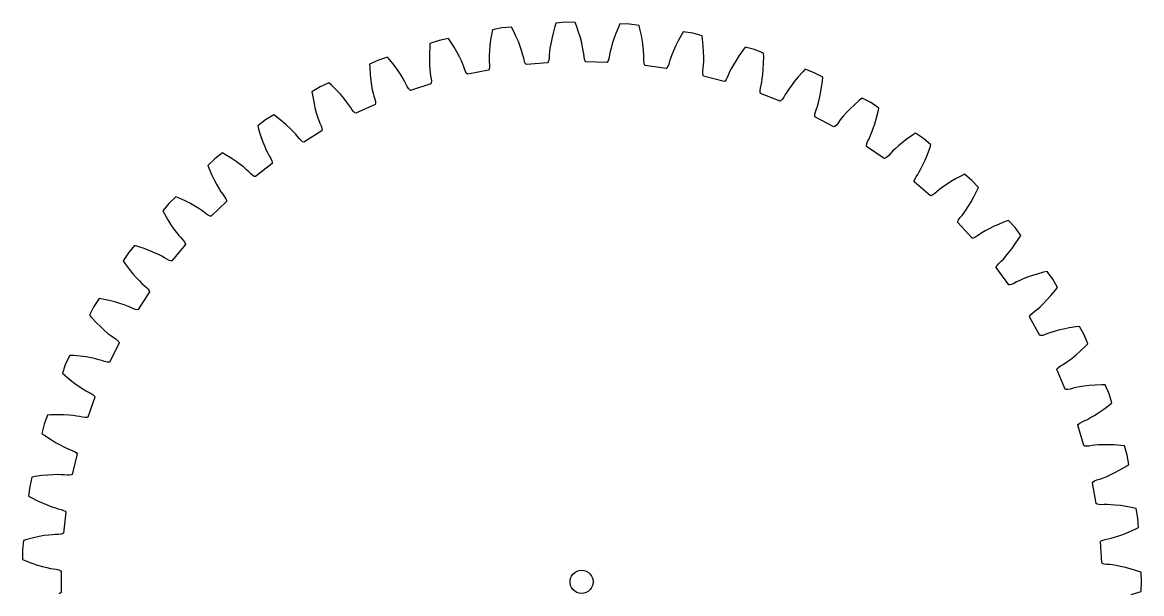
# Model space of a CAD drawing. Header units: metres. Extents: x -72 to 73, y -73 to 73.
# Drawn here: x -72.5 to 72.6, y -1.5 to 72.5 of the extents above; entities that cross this region are included whole.
import ezdxf

# ---------------------------------------------------------------- set-up
doc = ezdxf.new("R2010")
doc.units = ezdxf.units.M

msp = doc.modelspace()

# ---------------------------------------------------------------- linework, layer by layer
for p, q in [((-2.07, 72.55), (-3.32, 72.44)), ((-0.82, 72.51), (-2.07, 72.55)), ((-11.64, 71.14), (-11.78, 70.28)), ((-11.55, 71.59), (-11.64, 71.14)), ((-10.33, 71.84), (-11.55, 71.59)), ((-9.08, 71.94), (-10.33, 71.84)), ((-8.87, 71.54), (-9.08, 71.94)), ((-8.5, 70.75), (-8.87, 71.54)), ((-3.69, 71.16), (-3.87, 70.42)), ((-3.46, 72), (-3.69, 71.16)), ((-3.32, 72.44), (-3.46, 72)), ((-0.66, 72.08), (-0.82, 72.51)), ((-0.38, 71.26), (-0.66, 72.08)), ((-0.15, 70.52), (-0.38, 71.26)), ((4.44, 71.12), (4.18, 70.4)), ((4.77, 71.93), (4.44, 71.12)), ((4.96, 72.34), (4.77, 71.93)), ((6.21, 72.31), (4.96, 72.34)), ((7.45, 72.13), (6.21, 72.31)), ((7.56, 71.69), (7.45, 72.13)), ((7.75, 70.84), (7.56, 71.69)), ((13.18, 71.31), (12.94, 70.91)), ((14.41, 71.13), (13.18, 71.31)), ((15.62, 70.81), (14.41, 71.13)), ((-19.64, 69.8), (-19.68, 69.35)), ((-18.45, 70.19), (-19.64, 69.8)), ((-17.23, 70.44), (-18.45, 70.19)), ((-16.97, 70.06), (-17.23, 70.44)), ((-16.51, 69.32), (-16.97, 70.06)), ((-11.78, 70.28), (-11.87, 69.52)), ((-8.19, 70.05), (-8.5, 70.75)), ((-7.95, 69.42), (-8.19, 70.05)), ((-4, 69.76), (-4.1, 69.19)), ((-3.87, 70.42), (-4, 69.76)), ((0.02, 69.87), (-0.15, 70.52)), ((0.14, 69.31), (0.02, 69.87)), ((3.97, 69.76), (3.82, 69.21)), ((4.18, 70.4), (3.97, 69.76)), ((7.89, 70.08), (7.75, 70.84)), ((7.98, 69.42), (7.89, 70.08)), ((12.52, 70.15), (12.18, 69.46)), ((12.94, 70.91), (12.52, 70.15)), ((15.68, 70.36), (15.62, 70.81)), ((15.77, 69.49), (15.68, 70.36)), ((-19.68, 69.35), (-19.72, 68.48)), ((-19.72, 68.48), (-19.72, 67.71)), ((-16.12, 68.65), (-16.51, 69.32)), ((-15.81, 68.06), (-16.12, 68.65)), ((-11.93, 68.85), (-11.96, 68.27)), ((-11.96, 68.27), (-11.96, 67.8)), ((-11.87, 69.52), (-11.93, 68.85)), ((-7.76, 68.88), (-7.95, 69.42)), ((-7.63, 68.42), (-7.76, 68.88)), ((-7.53, 68.06), (-7.63, 68.42)), ((-4.18, 68.35), (-4.2, 67.95)), ((-4.15, 68.72), (-4.18, 68.35)), ((-4.1, 69.19), (-4.15, 68.72)), ((0.22, 68.85), (0.14, 69.31)), ((0.28, 68.47), (0.22, 68.85)), ((0.32, 68.08), (0.28, 68.47)), ((3.63, 68.38), (3.57, 67.99)), ((3.71, 68.75), (3.63, 68.38)), ((3.82, 69.21), (3.71, 68.75)), ((8.04, 68.85), (7.98, 69.42)), ((8.07, 68.37), (8.04, 68.85)), ((8.08, 68), (8.07, 68.37)), ((11.68, 68.32), (11.52, 67.88)), ((11.9, 68.85), (11.68, 68.32)), ((12.18, 69.46), (11.9, 68.85)), ((15.82, 68.72), (15.77, 69.49)), ((15.84, 68.05), (15.82, 68.72)), ((20.44, 68.27), (20.02, 67.62)), ((20.94, 68.98), (20.44, 68.27)), ((21.22, 69.34), (20.94, 68.98)), ((22.43, 69.02), (21.22, 69.34)), ((23.59, 68.57), (22.43, 69.02)), ((23.6, 68.11), (23.59, 68.57)), ((-26.33, 67.63), (-27.47, 67.11)), ((-27.47, 67.11), (-27.45, 66.65)), ((-25.14, 68.02), (-26.33, 67.63)), ((-24.84, 67.67), (-25.14, 68.02)), ((-24.3, 66.99), (-24.84, 67.67)), ((-23.84, 66.37), (-24.3, 66.99)), ((-19.72, 67.71), (-19.7, 67.04)), ((-19.7, 67.04), (-19.66, 66.47)), ((-15.56, 67.54), (-15.81, 68.06)), ((-15.38, 67.11), (-15.56, 67.54)), ((-15.24, 66.76), (-15.38, 67.11)), ((-15.11, 66.38), (-15.24, 66.76)), ((-11.96, 67.8), (-11.95, 67.42)), ((-11.95, 67.42), (-11.92, 67.03)), ((-11.92, 67.03), (-11.93, 66.71)), ((-7.45, 67.67), (-7.53, 68.06)), ((-7.35, 67.36), (-7.45, 67.67)), ((-7.25, 67.16), (-7.35, 67.36)), ((-7.14, 67.07), (-7.25, 67.16)), ((-4.4, 67.3), (-7.14, 67.07)), ((-4.31, 67.41), (-4.4, 67.3)), ((-4.24, 67.63), (-4.31, 67.41)), ((-4.2, 67.95), (-4.24, 67.63)), ((0.38, 67.76), (0.32, 68.08)), ((0.46, 67.55), (0.38, 67.76)), ((0.55, 67.44), (0.46, 67.55)), ((3.3, 67.36), (0.55, 67.44)), ((3.4, 67.47), (3.3, 67.36)), ((3.49, 67.67), (3.4, 67.47)), ((3.57, 67.99), (3.49, 67.67)), ((8.07, 67.6), (8.08, 68)), ((8.1, 67.28), (8.07, 67.6)), ((8.15, 67.06), (8.1, 67.28)), ((8.23, 66.94), (8.15, 67.06)), ((10.96, 66.55), (8.23, 66.94)), ((11.18, 66.84), (11.07, 66.64)), ((11.3, 67.14), (11.18, 66.84)), ((11.4, 67.52), (11.3, 67.14)), ((11.52, 67.88), (11.4, 67.52)), ((15.78, 66.63), (15.81, 67.01)), ((15.81, 67.01), (15.83, 67.48)), ((15.83, 67.48), (15.84, 68.05)), ((19.67, 67.05), (19.39, 66.54)), ((20.02, 67.62), (19.67, 67.05)), ((23.55, 66.47), (23.59, 67.24)), ((23.59, 67.24), (23.6, 68.11)), ((-27.45, 66.65), (-27.39, 65.79)), ((-27.39, 65.79), (-27.31, 65.02)), ((-23.47, 65.81), (-23.84, 66.37)), ((-23.16, 65.33), (-23.47, 65.81)), ((-22.93, 64.92), (-23.16, 65.33)), ((-19.66, 66.47), (-19.61, 65.99)), ((-19.61, 65.99), (-19.56, 65.62)), ((-19.56, 65.62), (-19.48, 65.23)), ((-14.98, 66.09), (-15.11, 66.38)), ((-14.86, 65.9), (-14.98, 66.09)), ((-14.74, 65.82), (-14.86, 65.9)), ((-12.04, 66.36), (-14.74, 65.82)), ((-11.97, 66.48), (-12.04, 66.36)), ((-11.93, 66.71), (-11.97, 66.48)), ((11.07, 66.64), (10.96, 66.55)), ((15.71, 65.92), (15.73, 66.24)), ((15.75, 65.69), (15.71, 65.92)), ((15.73, 66.24), (15.78, 66.63)), ((15.81, 65.57), (15.75, 65.69)), ((18.47, 64.87), (15.81, 65.57)), ((18.88, 65.41), (18.73, 65.12)), ((19.03, 65.78), (18.88, 65.41)), ((19.18, 66.12), (19.03, 65.78)), ((19.39, 66.54), (19.18, 66.12)), ((23.42, 65.24), (23.5, 65.8)), ((23.5, 65.8), (23.55, 66.47)), ((28.09, 65.49), (27.59, 64.9)), ((28.67, 66.14), (28.09, 65.49)), ((28.98, 66.47), (28.67, 66.14)), ((30.15, 66.02), (28.98, 66.47)), ((31.25, 65.43), (30.15, 66.02)), ((31.21, 64.98), (31.25, 65.43)), ((-33.87, 64.19), (-34.94, 63.54)), ((-32.73, 64.71), (-33.87, 64.19)), ((-32.39, 64.39), (-32.73, 64.71)), ((-31.78, 63.78), (-32.39, 64.39)), ((-27.31, 65.02), (-27.21, 64.36)), ((-27.21, 64.36), (-27.11, 63.79)), ((-22.75, 64.58), (-22.93, 64.92)), ((-22.58, 64.23), (-22.75, 64.58)), ((-22.42, 63.95), (-22.58, 64.23)), ((-22.27, 63.78), (-22.42, 63.95)), ((-19.53, 64.56), (-22.15, 63.71)), ((-19.47, 64.69), (-19.53, 64.56)), ((-19.48, 65.23), (-19.45, 64.91)), ((-19.45, 64.91), (-19.47, 64.69)), ((18.59, 64.94), (18.47, 64.87)), ((18.73, 65.12), (18.59, 64.94)), ((23.13, 63.7), (23.18, 64.01)), ((23.18, 64.01), (23.27, 64.4)), ((23.27, 64.4), (23.35, 64.77)), ((23.35, 64.77), (23.42, 65.24)), ((26.85, 63.9), (26.59, 63.5)), ((27.19, 64.37), (26.85, 63.9)), ((27.59, 64.9), (27.19, 64.37)), ((30.98, 63.35), (31.1, 64.11)), ((31.1, 64.11), (31.21, 64.98)), ((-34.94, 63.54), (-34.87, 63.09)), ((-34.87, 63.09), (-34.71, 62.23)), ((-31.25, 63.22), (-31.78, 63.78)), ((-30.82, 62.71), (-31.25, 63.22)), ((-30.46, 62.26), (-30.82, 62.71)), ((-27.11, 63.79), (-27.01, 63.33)), ((-27.01, 63.33), (-26.91, 62.97)), ((-26.91, 62.97), (-26.79, 62.59)), ((-26.79, 62.59), (-26.72, 62.27)), ((-22.15, 63.71), (-22.27, 63.78)), ((23.13, 63.47), (23.13, 63.7)), ((23.18, 63.34), (23.13, 63.47)), ((25.75, 62.34), (23.18, 63.34)), ((25.87, 62.4), (25.75, 62.34)), ((26.03, 62.57), (25.87, 62.4)), ((26.21, 62.83), (26.03, 62.57)), ((26.4, 63.18), (26.21, 62.83)), ((26.59, 63.5), (26.4, 63.18)), ((30.71, 62.14), (30.84, 62.7)), ((30.84, 62.7), (30.98, 63.35)), ((36.02, 62.44), (35.37, 61.86)), ((36.37, 62.73), (36.02, 62.44)), ((37.48, 62.15), (36.37, 62.73)), ((-34.71, 62.23), (-34.54, 61.48)), ((-34.54, 61.48), (-34.37, 60.83)), ((-30.18, 61.88), (-30.46, 62.26)), ((-29.96, 61.57), (-30.18, 61.88)), ((-29.75, 61.23), (-29.96, 61.57)), ((-29.56, 60.98), (-29.75, 61.23)), ((-29.39, 60.82), (-29.56, 60.98)), ((-26.76, 61.91), (-29.26, 60.77)), ((-26.72, 62.05), (-26.76, 61.91)), ((-26.72, 62.27), (-26.72, 62.05)), ((30.24, 60.64), (30.32, 60.96)), ((30.32, 60.96), (30.46, 61.33)), ((30.46, 61.33), (30.58, 61.68)), ((30.58, 61.68), (30.71, 62.14)), ((34.81, 61.33), (34.35, 60.85)), ((35.37, 61.86), (34.81, 61.33)), ((38.51, 61.44), (37.48, 62.15)), ((38.21, 60.15), (38.42, 60.99)), ((38.42, 60.99), (38.51, 61.44)), ((-40.96, 59.91), (-41.95, 59.15)), ((-39.89, 60.55), (-40.96, 59.91)), ((-39.52, 60.28), (-39.89, 60.55)), ((-38.84, 59.74), (-39.52, 60.28)), ((-38.26, 59.24), (-38.84, 59.74)), ((-34.37, 60.83), (-34.2, 60.29)), ((-34.2, 60.29), (-34.05, 59.84)), ((-34.05, 59.84), (-33.91, 59.49)), ((-33.91, 59.49), (-33.75, 59.12)), ((-29.26, 60.77), (-29.39, 60.82)), ((30.22, 60.42), (30.24, 60.64)), ((30.25, 60.28), (30.22, 60.42)), ((32.68, 59), (30.25, 60.28)), ((33.43, 59.76), (33.2, 59.44)), ((33.66, 60.06), (33.43, 59.76)), ((33.96, 60.42), (33.66, 60.06)), ((34.35, 60.85), (33.96, 60.42)), ((38, 59.41), (38.21, 60.15)), ((-41.95, 59.15), (-41.84, 58.7)), ((-41.84, 58.7), (-41.58, 57.87)), ((-37.76, 58.79), (-38.26, 59.24)), ((-37.36, 58.38), (-37.76, 58.79)), ((-37.03, 58.04), (-37.36, 58.38)), ((-36.79, 57.75), (-37.03, 58.04)), ((-33.64, 58.46), (-36, 57.03)), ((-33.75, 59.12), (-33.65, 58.82)), ((-33.65, 58.82), (-33.61, 58.6)), ((-33.61, 58.6), (-33.64, 58.46)), ((32.82, 59.04), (32.68, 59)), ((32.99, 59.19), (32.82, 59.04)), ((33.2, 59.44), (32.99, 59.19)), ((37.41, 57.8), (37.59, 58.24)), ((37.59, 58.24), (37.79, 58.77)), ((37.79, 58.77), (38, 59.41)), ((43.29, 58.18), (42.9, 57.93)), ((44.32, 57.47), (43.29, 58.18)), ((-41.58, 57.87), (-41.33, 57.14)), ((-41.33, 57.14), (-41.08, 56.52)), ((-36.54, 57.44), (-36.79, 57.75)), ((-36.32, 57.21), (-36.54, 57.44)), ((-36.14, 57.07), (-36.32, 57.21)), ((-36, 57.03), (-36.14, 57.07)), ((36.91, 56.58), (36.95, 56.8)), ((36.93, 56.44), (36.91, 56.58)), ((36.95, 56.8), (37.07, 57.1)), ((37.07, 57.1), (37.25, 57.46)), ((37.25, 57.46), (37.41, 57.8)), ((41.58, 56.96), (41.06, 56.54)), ((42.19, 57.43), (41.58, 56.96)), ((42.9, 57.93), (42.19, 57.43)), ((45.26, 56.65), (44.32, 57.47)), ((45.12, 56.22), (45.26, 56.65)), ((-46.54, 55.61), (-47.53, 54.85)), ((-46.14, 55.38), (-46.54, 55.61)), ((-45.4, 54.93), (-46.14, 55.38)), ((-41.08, 56.52), (-40.85, 55.99)), ((-40.85, 55.99), (-40.65, 55.57)), ((-40.65, 55.57), (-40.47, 55.23)), ((-40.47, 55.23), (-40.27, 54.89)), ((39.2, 54.89), (36.93, 56.44)), ((39.76, 55.26), (39.53, 55.04)), ((40.03, 55.56), (39.76, 55.26)), ((40.29, 55.83), (40.03, 55.56)), ((40.63, 56.16), (40.29, 55.83)), ((41.06, 56.54), (40.63, 56.16)), ((44.52, 54.69), (44.82, 55.4)), ((44.82, 55.4), (45.12, 56.22)), ((-47.53, 54.85), (-48.42, 53.98)), ((-48.42, 53.98), (-48.25, 53.55)), ((-44.76, 54.5), (-45.4, 54.93)), ((-44.22, 54.1), (-44.76, 54.5)), ((-43.77, 53.75), (-44.22, 54.1)), ((-43.41, 53.44), (-43.77, 53.75)), ((-40.09, 54.24), (-42.27, 52.56)), ((-40.27, 54.89), (-40.13, 54.6)), ((-40.13, 54.6), (-40.08, 54.38)), ((-40.08, 54.38), (-40.09, 54.24)), ((39.34, 54.92), (39.2, 54.89)), ((39.53, 55.04), (39.34, 54.92)), ((43.98, 53.57), (44.24, 54.08)), ((44.24, 54.08), (44.52, 54.69)), ((-48.25, 53.55), (-47.91, 52.75)), ((-47.91, 52.75), (-47.57, 52.06)), ((-43.13, 53.18), (-43.41, 53.44)), ((-42.85, 52.9), (-43.13, 53.18)), ((-42.6, 52.7), (-42.85, 52.9)), ((-42.41, 52.58), (-42.6, 52.7)), ((-42.27, 52.56), (-42.41, 52.58)), ((43.11, 52), (43.19, 52.22)), ((43.19, 52.22), (43.34, 52.5)), ((43.34, 52.5), (43.56, 52.83)), ((43.56, 52.83), (43.75, 53.16)), ((43.75, 53.16), (43.98, 53.57)), ((48.46, 52.25), (47.8, 51.85)), ((49.22, 52.66), (48.46, 52.25)), ((49.64, 52.86), (49.22, 52.66)), ((50.58, 52.05), (49.64, 52.86)), ((-47.57, 52.06), (-47.26, 51.47)), ((-47.26, 51.47), (-46.97, 50.97)), ((-46.97, 50.97), (-46.72, 50.57)), ((43.12, 51.86), (43.11, 52)), ((45.2, 50.06), (43.12, 51.86)), ((46.39, 50.87), (46.1, 50.63)), ((46.77, 51.16), (46.39, 50.87)), ((47.23, 51.49), (46.77, 51.16)), ((47.8, 51.85), (47.23, 51.49)), ((51.42, 51.13), (50.58, 52.05)), ((51.23, 50.71), (51.42, 51.13)), ((-52.57, 49.94), (-53.47, 49.07)), ((-52.15, 49.76), (-52.57, 49.94)), ((-51.36, 49.39), (-52.15, 49.76)), ((-50.68, 49.04), (-51.36, 49.39)), ((-46.01, 49.32), (-47.98, 47.4)), ((-46.72, 50.57), (-46.5, 50.26)), ((-46.5, 50.26), (-46.27, 49.94)), ((-46.27, 49.94), (-46.1, 49.67)), ((-46.1, 49.67), (-46.01, 49.46)), ((-46.01, 49.46), (-46.01, 49.32)), ((45.34, 50.08), (45.2, 50.06)), ((45.54, 50.18), (45.34, 50.08)), ((45.8, 50.37), (45.54, 50.18)), ((46.1, 50.63), (45.8, 50.37)), ((50.47, 49.26), (50.84, 49.93)), ((50.84, 49.93), (51.23, 50.71)), ((-53.47, 49.07), (-54.26, 48.11)), ((-54.26, 48.11), (-54.04, 47.7)), ((-50.1, 48.71), (-50.68, 49.04)), ((-49.61, 48.41), (-50.1, 48.71)), ((-49.22, 48.14), (-49.61, 48.41)), ((-48.91, 47.92), (-49.22, 48.14)), ((-48.6, 47.67), (-48.91, 47.92)), ((49.53, 47.82), (49.8, 48.21)), ((49.8, 48.21), (50.12, 48.69)), ((50.12, 48.69), (50.47, 49.26)), ((-54.04, 47.7), (-53.61, 46.95)), ((-53.61, 46.95), (-53.2, 46.3)), ((-48.33, 47.5), (-48.6, 47.67)), ((-48.12, 47.41), (-48.33, 47.5)), ((-47.98, 47.4), (-48.12, 47.41)), ((48.75, 46.61), (48.76, 46.75)), ((50.61, 44.58), (48.75, 46.61)), ((48.76, 46.75), (48.86, 46.96)), ((48.86, 46.96), (49.04, 47.22)), ((49.04, 47.22), (49.3, 47.52)), ((49.3, 47.52), (49.53, 47.82)), ((54.91, 46.71), (54.1, 46.38)), ((55.34, 46.86), (54.91, 46.71)), ((56.18, 45.94), (55.34, 46.86)), ((-53.2, 46.3), (-52.82, 45.75)), ((-52.82, 45.75), (-52.47, 45.29)), ((-52.47, 45.29), (-52.18, 44.92)), ((51.57, 45.05), (51.24, 44.82)), ((51.88, 45.25), (51.57, 45.05)), ((52.29, 45.5), (51.88, 45.25)), ((52.8, 45.77), (52.29, 45.5)), ((53.4, 46.07), (52.8, 45.77)), ((54.1, 46.38), (53.4, 46.07)), ((56.92, 44.93), (56.18, 45.94)), ((-57.92, 43.63), (-58.71, 42.66)), ((-57.48, 43.49), (-57.92, 43.63)), ((-51.33, 43.75), (-53.07, 41.62)), ((-52.18, 44.92), (-51.93, 44.63)), ((-51.93, 44.63), (-51.66, 44.34)), ((-51.66, 44.34), (-51.46, 44.09)), ((-51.46, 44.09), (-51.35, 43.89)), ((-51.35, 43.89), (-51.33, 43.75)), ((50.75, 44.58), (50.61, 44.58)), ((50.97, 44.66), (50.75, 44.58)), ((51.24, 44.82), (50.97, 44.66)), ((55.75, 43.19), (56.2, 43.81)), ((56.2, 43.81), (56.68, 44.54)), ((56.68, 44.54), (56.92, 44.93)), ((-58.71, 42.66), (-59.39, 41.61)), ((-56.66, 43.22), (-57.48, 43.49)), ((-55.94, 42.94), (-56.66, 43.22)), ((-55.32, 42.68), (-55.94, 42.94)), ((-54.8, 42.44), (-55.32, 42.68)), ((-54.38, 42.22), (-54.8, 42.44)), ((-54.06, 42.03), (-54.38, 42.22)), ((54.66, 41.86), (54.97, 42.22)), ((54.97, 42.22), (55.34, 42.66)), ((55.34, 42.66), (55.75, 43.19)), ((-59.39, 41.61), (-59.13, 41.23)), ((-59.13, 41.23), (-58.61, 40.53)), ((-53.72, 41.82), (-54.06, 42.03)), ((-53.43, 41.68), (-53.72, 41.82)), ((-53.21, 41.61), (-53.43, 41.68)), ((-53.07, 41.62), (-53.21, 41.61)), ((53.74, 40.75), (53.77, 40.89)), ((55.36, 38.52), (53.74, 40.75)), ((53.77, 40.89), (53.89, 41.08)), ((53.89, 41.08), (54.11, 41.32)), ((54.11, 41.32), (54.39, 41.6)), ((54.39, 41.6), (54.66, 41.86)), ((-58.61, 40.53), (-58.13, 39.93)), ((-58.13, 39.93), (-57.69, 39.43)), ((-57.69, 39.43), (-57.29, 39.01)), ((57.14, 39.24), (56.7, 39.04)), ((57.67, 39.45), (57.14, 39.24)), ((58.3, 39.68), (57.67, 39.45)), ((59.04, 39.91), (58.3, 39.68)), ((59.87, 40.14), (59.04, 39.91)), ((60.32, 40.25), (59.87, 40.14)), ((61.05, 39.24), (60.32, 40.25)), ((61.67, 38.15), (61.05, 39.24)), ((-57.29, 39.01), (-56.96, 38.68)), ((-56.96, 38.68), (-56.68, 38.42)), ((-56.68, 38.42), (-56.38, 38.17)), ((-56.38, 38.17), (-56.15, 37.94)), ((-56.15, 37.94), (-56.02, 37.75)), ((-56.02, 37.75), (-55.98, 37.61)), ((55.5, 38.51), (55.36, 38.52)), ((55.72, 38.56), (55.5, 38.51)), ((56.02, 38.69), (55.72, 38.56)), ((56.37, 38.88), (56.02, 38.69)), ((56.7, 39.04), (56.37, 38.88)), ((60.83, 37.12), (61.39, 37.79)), ((61.39, 37.79), (61.67, 38.15)), ((-62.52, 36.74), (-63.19, 35.69)), ((-62.07, 36.66), (-62.52, 36.74)), ((-61.22, 36.48), (-62.07, 36.66)), ((-60.47, 36.29), (-61.22, 36.48)), ((-59.83, 36.1), (-60.47, 36.29)), ((-55.98, 37.61), (-57.47, 35.3)), ((59.84, 36.07), (60.31, 36.55)), ((60.31, 36.55), (60.83, 37.12)), ((-63.19, 35.69), (-63.75, 34.57)), ((-59.28, 35.91), (-59.83, 36.1)), ((-58.84, 35.74), (-59.28, 35.91)), ((-58.5, 35.6), (-58.84, 35.74)), ((-58.14, 35.43), (-58.5, 35.6)), ((-57.83, 35.32), (-58.14, 35.43)), ((-57.61, 35.27), (-57.83, 35.32)), ((-57.47, 35.3), (-57.61, 35.27)), ((58.22, 34.67), (58.46, 34.89)), ((58.46, 34.89), (58.78, 35.12)), ((58.78, 35.12), (59.07, 35.36)), ((59.07, 35.36), (59.43, 35.67)), ((59.43, 35.67), (59.84, 36.07)), ((-63.75, 34.57), (-63.44, 34.22)), ((-63.44, 34.22), (-62.85, 33.59)), ((-62.85, 33.59), (-62.3, 33.05)), ((58.04, 34.36), (58.08, 34.49)), ((59.39, 31.96), (58.04, 34.36)), ((58.08, 34.49), (58.22, 34.67)), ((-62.3, 33.05), (-61.8, 32.59)), ((-61.8, 32.59), (-61.37, 32.22)), ((-61.37, 32.22), (-60.99, 31.93)), ((-60.99, 31.93), (-60.69, 31.71)), ((59.53, 31.93), (59.39, 31.96)), ((59.76, 31.96), (59.53, 31.93)), ((60.06, 32.05), (59.76, 31.96)), ((60.43, 32.2), (60.06, 32.05)), ((60.79, 32.33), (60.43, 32.2)), ((61.24, 32.47), (60.79, 32.33)), ((61.79, 32.62), (61.24, 32.47)), ((62.44, 32.77), (61.79, 32.62)), ((63.2, 32.92), (62.44, 32.77)), ((64.06, 33.06), (63.2, 32.92)), ((64.51, 33.11), (64.06, 33.06)), ((65.13, 32.02), (64.51, 33.11)), ((65.61, 30.87), (65.13, 32.02)), ((-59.91, 30.99), (-61.12, 28.52)), ((-60.69, 31.71), (-60.36, 31.49)), ((-60.36, 31.49), (-60.11, 31.29)), ((-60.11, 31.29), (-59.96, 31.12)), ((-59.96, 31.12), (-59.91, 30.99)), ((64.66, 29.94), (65.29, 30.54)), ((65.29, 30.54), (65.61, 30.87)), ((-66.3, 29.37), (-66.85, 28.25)), ((-65.84, 29.34), (-66.3, 29.37)), ((-64.98, 29.26), (-65.84, 29.34)), ((-64.21, 29.16), (-64.98, 29.26)), ((-63.55, 29.04), (-64.21, 29.16)), ((-62.99, 28.92), (-63.55, 29.04)), ((63.11, 28.67), (63.56, 29.01)), ((63.56, 29.01), (64.09, 29.44)), ((64.09, 29.44), (64.66, 29.94)), ((-66.85, 28.25), (-67.27, 27.07)), ((-62.53, 28.8), (-62.99, 28.92)), ((-62.17, 28.7), (-62.53, 28.8)), ((-61.8, 28.57), (-62.17, 28.7)), ((-61.48, 28.49), (-61.8, 28.57)), ((-61.26, 28.48), (-61.48, 28.49)), ((-61.12, 28.52), (-61.26, 28.48)), ((61.58, 27.52), (61.64, 27.65)), ((61.64, 27.65), (61.8, 27.81)), ((61.8, 27.81), (62.06, 27.99)), ((62.06, 27.99), (62.4, 28.19)), ((62.4, 28.19), (62.72, 28.4)), ((62.72, 28.4), (63.11, 28.67)), ((-67.27, 27.07), (-66.93, 26.77)), ((-66.93, 26.77), (-66.27, 26.2)), ((-66.27, 26.2), (-65.66, 25.73)), ((62.65, 24.98), (61.58, 27.52)), ((-65.66, 25.73), (-65.12, 25.34)), ((-65.12, 25.34), (-64.64, 25.02)), ((-64.64, 25.02), (-64.24, 24.77)), ((-64.24, 24.77), (-63.91, 24.59)), ((62.78, 24.93), (62.65, 24.98)), ((63.01, 24.94), (62.78, 24.93)), ((63.33, 24.99), (63.01, 24.94)), ((63.71, 25.1), (63.33, 24.99)), ((64.07, 25.19), (63.71, 25.1)), ((64.54, 25.28), (64.07, 25.19)), ((65.11, 25.36), (64.54, 25.28)), ((65.77, 25.44), (65.11, 25.36)), ((66.54, 25.5), (65.77, 25.44)), ((67.41, 25.54), (66.54, 25.5)), ((67.87, 25.54), (67.41, 25.54)), ((68.35, 24.39), (67.87, 25.54)), ((-63.05, 23.96), (-63.97, 21.36)), ((-63.91, 24.59), (-63.56, 24.41)), ((-63.56, 24.41), (-63.28, 24.23)), ((-63.28, 24.23), (-63.11, 24.08)), ((-63.11, 24.08), (-63.05, 23.96)), ((68.71, 23.19), (68.35, 24.39)), ((66.46, 21.58), (67.02, 21.94)), ((67.02, 21.94), (67.66, 22.38)), ((67.66, 22.38), (68.35, 22.9)), ((68.35, 22.9), (68.71, 23.19)), ((-69.63, 20.45), (-69.92, 19.23)), ((-69.22, 21.62), (-69.63, 20.45)), ((-68.76, 21.65), (-69.22, 21.62)), ((-67.89, 21.66), (-68.76, 21.65)), ((-67.12, 21.65), (-67.89, 21.66)), ((-66.45, 21.61), (-67.12, 21.65)), ((-65.88, 21.55), (-66.45, 21.61)), ((-65.41, 21.49), (-65.88, 21.55)), ((-65.04, 21.42), (-65.41, 21.49)), ((-64.65, 21.34), (-65.04, 21.42)), ((-64.33, 21.3), (-64.65, 21.34)), ((-64.1, 21.31), (-64.33, 21.3)), ((-63.97, 21.36), (-64.1, 21.31)), ((64.31, 20.32), (64.39, 20.44)), ((65.09, 17.68), (64.31, 20.32)), ((64.39, 20.44), (64.56, 20.58)), ((64.56, 20.58), (64.85, 20.74)), ((64.85, 20.74), (65.21, 20.9)), ((65.21, 20.9), (65.55, 21.06)), ((65.55, 21.06), (65.96, 21.29)), ((65.96, 21.29), (66.46, 21.58)), ((-69.92, 19.23), (-69.55, 18.96)), ((-69.55, 18.96), (-68.82, 18.48)), ((-68.82, 18.48), (-68.17, 18.08)), ((-68.17, 18.08), (-67.58, 17.75)), ((-67.58, 17.75), (-67.07, 17.49)), ((-67.07, 17.49), (-66.64, 17.29)), ((65.22, 17.61), (65.09, 17.68)), ((65.44, 17.59), (65.22, 17.61)), ((65.76, 17.61), (65.44, 17.59)), ((66.15, 17.67), (65.76, 17.61)), ((66.53, 17.72), (66.15, 17.67)), ((67, 17.75), (66.53, 17.72)), ((67.57, 17.78), (67, 17.75)), ((68.24, 17.78), (67.57, 17.78)), ((69.01, 17.75), (68.24, 17.78)), ((69.88, 17.69), (69.01, 17.75)), ((70.34, 17.64), (69.88, 17.69)), ((70.69, 16.44), (70.34, 17.64)), ((-66.64, 17.29), (-66.29, 17.14)), ((-66.29, 17.14), (-65.92, 17)), ((-65.37, 16.61), (-65.99, 13.93)), ((-65.92, 17), (-65.63, 16.86)), ((-65.63, 16.86), (-65.45, 16.73)), ((-65.45, 16.73), (-65.37, 16.61)), ((70.9, 15.21), (70.69, 16.44)), ((69.09, 14.16), (69.77, 14.52)), ((69.77, 14.52), (70.51, 14.96)), ((70.51, 14.96), (70.9, 15.21)), ((-71.23, 13.59), (-71.51, 12.38)), ((-70.78, 13.67), (-71.23, 13.59)), ((-69.92, 13.78), (-70.78, 13.67)), ((-69.15, 13.85), (-69.92, 13.78)), ((-68.48, 13.89), (-69.15, 13.85)), ((-67.91, 13.9), (-68.48, 13.89)), ((-67.43, 13.89), (-67.91, 13.9)), ((-67.06, 13.87), (-67.43, 13.89)), ((-66.66, 13.83), (-67.06, 13.87)), ((-66.34, 13.83), (-66.66, 13.83)), ((-66.12, 13.86), (-66.34, 13.83)), ((-65.99, 13.93), (-66.12, 13.86)), ((66.3, 12.97), (66.49, 13.09)), ((66.49, 13.09), (66.79, 13.21)), ((66.79, 13.21), (67.17, 13.33)), ((67.17, 13.33), (67.52, 13.45)), ((67.52, 13.45), (67.96, 13.63)), ((67.96, 13.63), (68.48, 13.86)), ((68.48, 13.86), (69.09, 14.16)), ((-71.51, 12.38), (-71.65, 11.13)), ((66.21, 12.85), (66.3, 12.97)), ((66.68, 10.14), (66.21, 12.85)), ((-71.65, 11.13), (-71.25, 10.91)), ((-71.25, 10.91), (-70.48, 10.51)), ((-70.48, 10.51), (-69.78, 10.19)), ((-69.78, 10.19), (-69.16, 9.93)), ((-69.16, 9.93), (-68.63, 9.73)), ((-68.63, 9.73), (-68.18, 9.58)), ((-68.18, 9.58), (-67.82, 9.47)), ((-67.82, 9.47), (-67.43, 9.38)), ((-67.43, 9.38), (-67.13, 9.27)), ((-66.84, 9.05), (-67.15, 6.32)), ((-67.13, 9.27), (-66.93, 9.16)), ((-66.93, 9.16), (-66.84, 9.05)), ((66.8, 10.07), (66.68, 10.14)), ((67.02, 10.02), (66.8, 10.07)), ((67.34, 10), (67.02, 10.02)), ((67.74, 10.02), (67.34, 10)), ((68.11, 10.02), (67.74, 10.02)), ((68.59, 10), (68.11, 10.02)), ((69.16, 9.96), (68.59, 10)), ((69.83, 9.88), (69.16, 9.96)), ((70.59, 9.77), (69.83, 9.88)), ((71.44, 9.61), (70.59, 9.77)), ((71.89, 9.5), (71.44, 9.61)), ((72.1, 8.27), (71.89, 9.5)), ((72.17, 7.03), (72.1, 8.27)), ((-70.28, 5.88), (-71.03, 5.72)), ((-69.62, 5.99), (-70.28, 5.88)), ((-69.05, 6.07), (-69.62, 5.99)), ((-68.57, 6.11), (-69.05, 6.07)), ((-68.2, 6.13), (-68.57, 6.11)), ((-67.8, 6.14), (-68.2, 6.13)), ((-67.48, 6.17), (-67.8, 6.14)), ((-67.26, 6.24), (-67.48, 6.17)), ((-67.15, 6.32), (-67.26, 6.24)), ((69.07, 5.79), (69.62, 5.96)), ((69.62, 5.96), (70.25, 6.19)), ((70.25, 6.19), (70.97, 6.47)), ((70.97, 6.47), (71.76, 6.82)), ((71.76, 6.82), (72.17, 7.03)), ((-72.31, 5.38), (-72.46, 4.14)), ((-71.87, 5.51), (-72.31, 5.38)), ((-71.03, 5.72), (-71.87, 5.51)), ((67.24, 5.22), (67.34, 5.33)), ((67.4, 2.48), (67.24, 5.22)), ((67.34, 5.33), (67.55, 5.42)), ((67.55, 5.42), (67.86, 5.51)), ((67.86, 5.51), (68.25, 5.59)), ((68.25, 5.59), (68.61, 5.67)), ((68.61, 5.67), (69.07, 5.79)), ((-72.46, 4.14), (-72.46, 2.89)), ((-72.46, 2.89), (-72.03, 2.72)), ((-72.03, 2.72), (-71.22, 2.41)), ((-71.22, 2.41), (-70.49, 2.17)), ((-70.49, 2.17), (-69.84, 1.98)), ((-69.84, 1.98), (-69.29, 1.84)), ((-69.29, 1.84), (-68.82, 1.74)), ((-68.82, 1.74), (-68.45, 1.68)), ((-68.45, 1.68), (-68.06, 1.63)), ((-68.06, 1.63), (-67.75, 1.56)), ((-67.75, 1.56), (-67.54, 1.47)), ((-67.54, 1.47), (-67.43, 1.38)), ((-0.61, 1.37), (-0.31, 1.47)), ((-0.31, 1.47), (0, 1.5)), ((0, 1.5), (0.31, 1.47)), ((0.31, 1.47), (0.61, 1.37)), ((67.51, 2.39), (67.4, 2.48)), ((67.73, 2.31), (67.51, 2.39)), ((68.04, 2.26), (67.73, 2.31)), ((68.44, 2.23), (68.04, 2.26)), ((68.81, 2.19), (68.44, 2.23)), ((69.28, 2.12), (68.81, 2.19)), ((69.84, 2.01), (69.28, 2.12)), ((70.5, 1.86), (69.84, 2.01)), ((71.24, 1.66), (70.5, 1.86)), ((72.07, 1.4), (71.24, 1.66)), ((-67.43, 1.38), (-67.43, -1.38)), ((-1.49, 0.16), (-1.43, 0.46)), ((-1.49, -0.16), (-1.49, 0.16)), ((-1.43, 0.46), (-1.3, 0.75)), ((-1.3, 0.75), (-1.11, 1)), ((-1.11, 1), (-0.88, 1.21)), ((-0.88, 1.21), (-0.61, 1.37)), ((0.61, 1.37), (0.88, 1.21)), ((0.88, 1.21), (1.11, 1)), ((1.11, 1), (1.3, 0.75)), ((1.3, 0.75), (1.43, 0.46)), ((1.43, 0.46), (1.49, 0.16)), ((1.49, 0.16), (1.49, -0.16)), ((72.5, 1.25), (72.07, 1.4)), ((72.57, 0), (72.5, 1.25)), ((72.5, -1.25), (72.57, 0)), ((-67.43, -1.38), (-67.54, -1.47)), ((-1.43, -0.46), (-1.49, -0.16)), ((-1.3, -0.75), (-1.43, -0.46)), ((-1.11, -1), (-1.3, -0.75)), ((-0.88, -1.21), (-1.11, -1)), ((-0.61, -1.37), (-0.88, -1.21)), ((-0.31, -1.47), (-0.61, -1.37)), ((0.61, -1.37), (0.31, -1.47)), ((0.88, -1.21), (0.61, -1.37)), ((1.11, -1), (0.88, -1.21)), ((1.3, -0.75), (1.11, -1)), ((1.43, -0.46), (1.3, -0.75)), ((1.49, -0.16), (1.43, -0.46)), ((71.24, -1.66), (72.07, -1.4)), ((72.07, -1.4), (72.5, -1.25)), ((-67.54, -1.47), (-67.75, -1.56)), ((0, -1.5), (-0.31, -1.47)), ((0.31, -1.47), (0, -1.5))]:
    msp.add_line(p, q)

doc.saveas('drawing.dxf')
